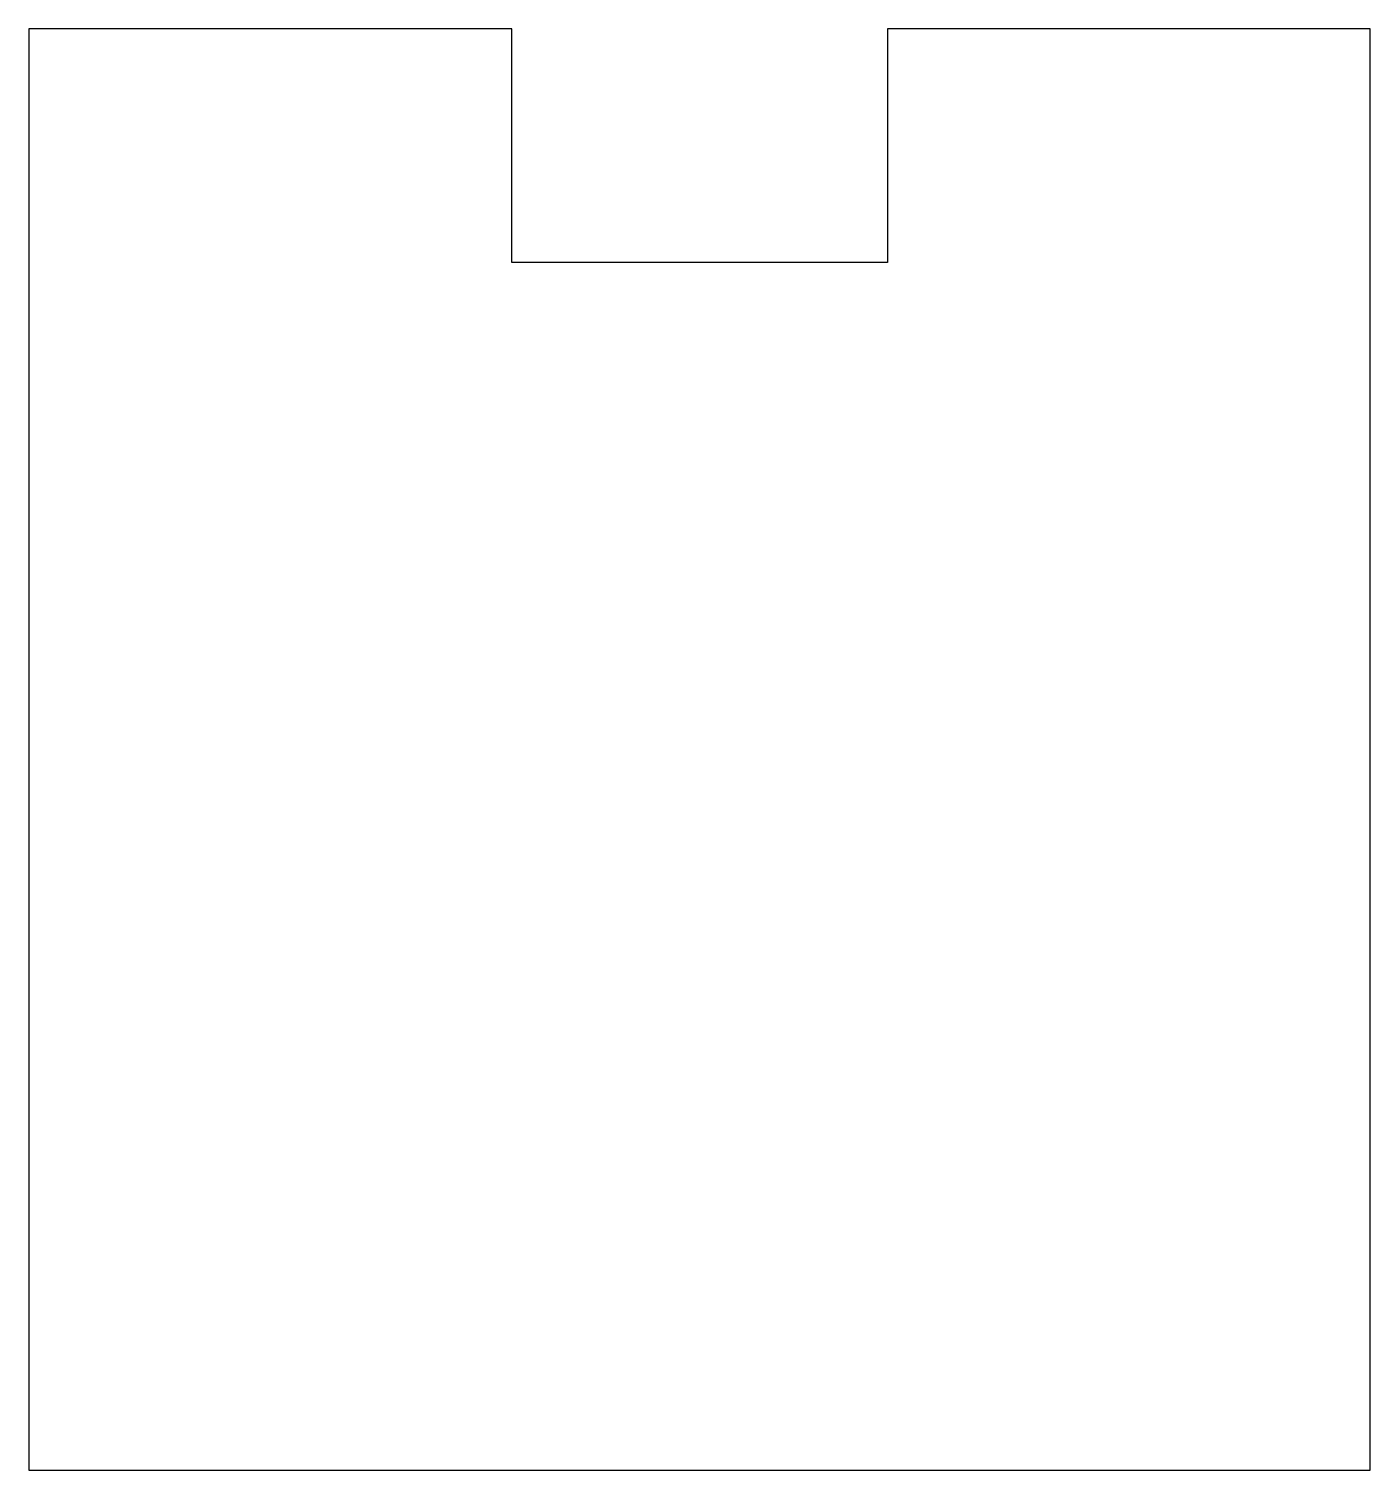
# Model space of a CAD drawing. Extents: x 0 to 201, y 0 to 216.
import ezdxf

# ---------------------------------------------------------------- set-up
doc = ezdxf.new("R2010")
doc.units = 0
doc.layers.get('0').update_dxf_attribs({"linetype": 'CONTINUOUS'})

msp = doc.modelspace()

# ---------------------------------------------------------------- linework, layer by layer
at = {"color": 7}
msp.add_lwpolyline([(201.141161, 113.14111), (201.141161, 123.141119), (201.14111, 123.141119), (201.14111, 216.141119), (128.801111, 216.141119), (128.801111, 181.141118), (72.48111, 181.141118), (72.48111, 216.141119), (0.141111, 216.141119), (0.141111, 182.141119), (0.121892, 182.141119), (0.121892, 172.141119), (0.141111, 172.141119), (0.141111, 24.141119), (0.116614, 24.141119), (0.116614, 14.141111), (0.141111, 14.141111), (0.141111, 0.141111), (201.14111, 0.141111), (201.14111, 113.14111), (201.141161, 113.14111)], close=True, dxfattribs=at)

doc.saveas('drawing.dxf')
